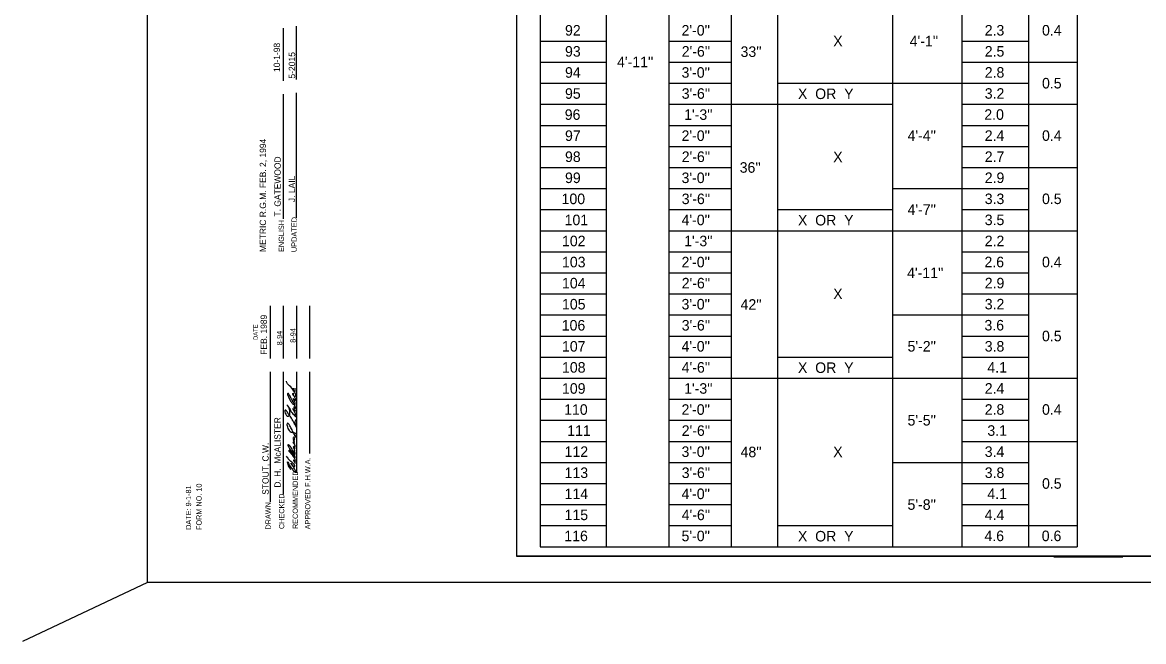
# Model space of a CAD drawing. Extents: x 997.6 to 1036.8, y 998.9 to 1022.9.
# Drawn here: x 997.62 to 1018.9, y 998.88 to 1010.63 of the extents above; entities that cross this region are included whole.
import ezdxf

# ---------------------------------------------------------------- set-up
doc = ezdxf.new("R2010")
doc.units = 0
for name, color, linetype in [('Level 1', 7, 'Continuous'), ('Level 10', 7, 'Continuous'), ('Level 11', 7, 'Continuous'), ('Level 14', 7, 'Continuous'), ('Level 15', 7, 'Continuous'), ('SB_PL_INFOSTD_PT', 7, 'Continuous')]:
    doc.layers.add(name, color=color, linetype=linetype)

msp = doc.modelspace()

# ---------------------------------------------------------------- linework, layer by layer
at = {"layer": 'Level 1'}
for p, q in [((1007.453, 1010.277), (1008.703, 1010.277)), ((1007.453, 1009.877), (1008.703, 1009.877)), ((1007.453, 1009.477), (1008.703, 1009.477)), ((1011.953, 1009.477), (1014.14, 1009.477)), ((1014.14, 1009.477), (1015.453, 1009.477)), ((1007.453, 1009.077), (1008.703, 1009.077)), ((1007.453, 1008.677), (1008.703, 1008.677)), ((1007.453, 1008.277), (1008.703, 1008.277)), ((1007.453, 1007.877), (1008.703, 1007.877)), ((1007.453, 1007.477), (1008.703, 1007.477)), ((1014.14, 1007.477), (1015.453, 1007.477)), ((1007.453, 1007.077), (1008.703, 1007.077)), ((1011.953, 1007.077), (1014.14, 1007.077)), ((1007.453, 1006.677), (1008.703, 1006.677)), ((1011.953, 1006.677), (1014.14, 1006.677)), ((1014.14, 1006.677), (1015.453, 1006.677)), ((1007.453, 1006.277), (1008.703, 1006.277)), ((1007.453, 1005.877), (1008.703, 1005.877)), ((1007.453, 1005.477), (1008.703, 1005.477)), ((1007.453, 1005.077), (1008.703, 1005.077)), ((1014.14, 1005.077), (1015.453, 1005.077)), ((1007.453, 1004.677), (1008.703, 1004.677)), ((1007.453, 1004.277), (1008.703, 1004.277)), ((1011.953, 1004.277), (1014.14, 1004.277)), ((1007.453, 1003.877), (1008.703, 1003.877)), ((1011.953, 1003.877), (1014.14, 1003.877)), ((1014.14, 1003.877), (1015.453, 1003.877)), ((1007.453, 1003.477), (1008.703, 1003.477)), ((1007.453, 1003.077), (1008.703, 1003.077)), ((1007.453, 1002.677), (1008.703, 1002.677)), ((1007.453, 1002.277), (1008.703, 1002.277)), ((1014.14, 1002.277), (1015.453, 1002.277)), ((1007.453, 1001.877), (1008.703, 1001.877)), ((1007.453, 1001.477), (1008.703, 1001.477)), ((1007.453, 1001.077), (1008.703, 1001.077)), ((1011.953, 1001.077), (1014.14, 1001.077)), ((1017.202, 1000.482), (1018.511, 1000.482))]:
    msp.add_line(p, q, dxfattribs=at)
for points in [[(1002.814, 1003.162), (1002.784, 1003.25), (1002.754, 1003.303), (1002.768, 1003.272), (1002.785, 1003.243), (1002.802, 1003.236), (1002.802, 1003.272), (1002.782, 1003.32), (1002.773, 1003.334), (1002.775, 1003.317), (1002.788, 1003.301), (1002.801, 1003.299), (1002.804, 1003.317), (1002.794, 1003.359), (1002.751, 1003.446), (1002.747, 1003.453), (1002.69, 1003.557), (1002.674, 1003.583), (1002.666, 1003.591), (1002.656, 1003.582), (1002.663, 1003.548), (1002.714, 1003.441), (1002.752, 1003.391), (1002.772, 1003.378), (1002.787, 1003.377), (1002.801, 1003.383), (1002.801, 1003.41), (1002.782, 1003.454), (1002.761, 1003.492), (1002.782, 1003.458), (1002.801, 1003.453), (1002.806, 1003.463), (1002.796, 1003.508), (1002.778, 1003.542), (1002.758, 1003.574), (1002.758, 1003.588), (1002.772, 1003.588), (1002.764, 1003.575), (1002.77, 1003.55), (1002.777, 1003.539), (1002.798, 1003.531), (1002.81, 1003.547), (1002.806, 1003.577), (1002.777, 1003.631), (1002.693, 1003.732), (1002.689, 1003.735), (1002.649, 1003.782), (1002.639, 1003.805), (1002.638, 1003.821)], [(1002.76, 1003.686), (1002.77, 1003.633), (1002.781, 1003.623), (1002.794, 1003.624), (1002.802, 1003.64), (1002.799, 1003.687)], [(1002.817, 1002.951), (1002.77, 1003.05), (1002.72, 1003.136), (1002.652, 1003.229), (1002.613, 1003.268), (1002.605, 1003.263), (1002.603, 1003.24), (1002.622, 1003.191), (1002.636, 1003.168), (1002.651, 1003.158), (1002.672, 1003.157), (1002.687, 1003.166), (1002.7, 1003.217), (1002.699, 1003.257), (1002.687, 1003.306), (1002.686, 1003.312), (1002.668, 1003.344), (1002.642, 1003.369), (1002.655, 1003.352), (1002.715, 1003.26), (1002.779, 1003.178), (1002.828, 1003.119), (1002.818, 1003.092), (1002.799, 1003.059), (1002.803, 1003.001), (1002.816, 1002.949)], [(1002.802, 1002.751), (1002.794, 1002.79), (1002.776, 1002.827), (1002.73, 1002.915), (1002.684, 1002.995), (1002.652, 1003.02), (1002.643, 1002.999), (1002.648, 1002.976), (1002.663, 1002.923), (1002.689, 1002.885), (1002.723, 1002.853), (1002.775, 1002.842), (1002.811, 1002.827), (1002.827, 1002.792), (1002.819, 1002.783), (1002.815, 1002.779), (1002.808, 1002.751)], [(1002.807, 1002.248), (1002.787, 1002.299), (1002.774, 1002.317), (1002.77, 1002.319), (1002.794, 1002.285), (1002.803, 1002.291), (1002.803, 1002.31), (1002.777, 1002.383), (1002.729, 1002.46), (1002.686, 1002.505), (1002.681, 1002.507), (1002.68, 1002.498), (1002.688, 1002.484), (1002.756, 1002.398), (1002.781, 1002.369), (1002.799, 1002.364), (1002.793, 1002.398), (1002.791, 1002.404), (1002.76, 1002.485), (1002.719, 1002.565), (1002.673, 1002.611), (1002.666, 1002.612), (1002.661, 1002.606), (1002.668, 1002.587), (1002.712, 1002.502), (1002.761, 1002.446), (1002.786, 1002.431), (1002.795, 1002.432), (1002.799, 1002.436), (1002.792, 1002.474), (1002.778, 1002.504), (1002.778, 1002.5), (1002.788, 1002.489), (1002.792, 1002.502), (1002.777, 1002.547), (1002.765, 1002.581), (1002.786, 1002.539), (1002.796, 1002.544), (1002.792, 1002.574), (1002.784, 1002.584), (1002.775, 1002.589), (1002.792, 1002.572), (1002.798, 1002.598), (1002.763, 1002.647), (1002.76, 1002.656), (1002.77, 1002.658), (1002.792, 1002.634), (1002.783, 1002.662), (1002.781, 1002.667), (1002.766, 1002.689), (1002.785, 1002.673), (1002.775, 1002.698), (1002.759, 1002.734), (1002.773, 1002.71), (1002.786, 1002.706), (1002.791, 1002.715), (1002.782, 1002.74), (1002.765, 1002.756)], [(1002.717, 1002.142), (1002.676, 1002.213), (1002.656, 1002.287), (1002.696, 1002.22), (1002.752, 1002.141), (1002.792, 1002.099), (1002.81, 1002.095), (1002.805, 1002.119), (1002.767, 1002.191), (1002.724, 1002.261), (1002.749, 1002.217), (1002.783, 1002.196), (1002.797, 1002.2), (1002.788, 1002.228), (1002.763, 1002.257), (1002.759, 1002.261), (1002.683, 1002.331), (1002.638, 1002.394)]]:
    msp.add_spline(points, degree=3, dxfattribs=at)
at = {"layer": 'Level 10'}
for p, q in [((1007, 1021.5), (1007, 1000.5)), ((1007.453, 1020.577), (1007.453, 1000.677)), ((1017.64, 1020.577), (1017.64, 1000.677)), ((1008.703, 1019.077), (1008.703, 1000.677)), ((1009.89, 1019.077), (1009.89, 1000.677)), ((1011.078, 1019.077), (1011.078, 1000.677)), ((1011.953, 1019.077), (1011.953, 1000.677)), ((1014.14, 1019.077), (1014.14, 1000.677)), ((1015.453, 1019.077), (1015.453, 1000.677)), ((1016.72, 1019.077), (1016.72, 1000.677)), ((1002.581, 1009.519), (1002.581, 1010.519)), ((1009.89, 1010.277), (1011.078, 1010.277)), ((1015.453, 1010.277), (1016.72, 1010.277)), ((1009.89, 1009.877), (1011.078, 1009.877)), ((1015.453, 1009.877), (1016.72, 1009.877)), ((1016.72, 1009.877), (1017.646, 1009.877)), ((1009.89, 1009.477), (1011.078, 1009.477)), ((1015.453, 1009.477), (1016.72, 1009.477)), ((1002.581, 1006.903), (1002.581, 1009.269)), ((1009.89, 1009.077), (1014.14, 1009.077)), ((1015.453, 1009.077), (1016.72, 1009.077)), ((1016.72, 1009.077), (1017.646, 1009.077)), ((1009.89, 1008.677), (1011.078, 1008.677)), ((1015.453, 1008.677), (1016.72, 1008.677)), ((1009.89, 1008.277), (1011.078, 1008.277)), ((1015.453, 1008.277), (1016.72, 1008.277)), ((1009.89, 1007.877), (1011.078, 1007.877)), ((1015.453, 1007.877), (1016.72, 1007.877)), ((1016.72, 1007.877), (1017.646, 1007.877)), ((1009.89, 1007.477), (1011.078, 1007.477)), ((1015.453, 1007.477), (1016.72, 1007.477)), ((1009.89, 1007.077), (1011.078, 1007.077)), ((1015.453, 1007.077), (1016.72, 1007.077)), ((1009.89, 1006.677), (1011.953, 1006.677)), ((1015.453, 1006.677), (1016.72, 1006.677)), ((1016.72, 1006.677), (1017.646, 1006.677)), ((1009.89, 1006.277), (1011.078, 1006.277)), ((1015.453, 1006.277), (1016.72, 1006.277)), ((1009.89, 1005.877), (1011.078, 1005.877)), ((1015.453, 1005.877), (1016.72, 1005.877)), ((1009.89, 1005.477), (1011.078, 1005.477)), ((1015.453, 1005.477), (1016.72, 1005.477)), ((1016.72, 1005.477), (1017.646, 1005.477)), ((1002.331, 1004.248), (1002.331, 1005.248)), ((1002.581, 1004.248), (1002.581, 1005.248)), ((1002.831, 1004.248), (1002.831, 1005.248)), ((1003.081, 1004.248), (1003.081, 1005.248)), ((1009.89, 1005.077), (1011.078, 1005.077)), ((1015.453, 1005.077), (1016.72, 1005.077)), ((1009.89, 1004.677), (1011.078, 1004.677)), ((1015.453, 1004.677), (1016.72, 1004.677)), ((1009.89, 1004.277), (1011.078, 1004.277)), ((1015.453, 1004.277), (1016.72, 1004.277)), ((1002.331, 1001.528), (1002.331, 1003.998)), ((1002.581, 1001.673), (1002.581, 1003.998)), ((1002.831, 1002.081), (1002.831, 1003.998)), ((1003.081, 1002.448), (1003.081, 1003.998)), ((1009.89, 1003.877), (1011.953, 1003.877)), ((1015.453, 1003.877), (1016.72, 1003.877)), ((1016.72, 1003.877), (1017.646, 1003.877)), ((1009.89, 1003.477), (1011.078, 1003.477)), ((1015.453, 1003.477), (1016.72, 1003.477)), ((1009.89, 1003.077), (1011.078, 1003.077)), ((1015.453, 1003.077), (1016.72, 1003.077)), ((1009.89, 1002.677), (1011.078, 1002.677)), ((1015.453, 1002.677), (1016.72, 1002.677)), ((1016.72, 1002.677), (1017.646, 1002.677)), ((1009.89, 1002.277), (1011.078, 1002.277)), ((1015.453, 1002.277), (1016.72, 1002.277)), ((1009.89, 1001.877), (1011.078, 1001.877)), ((1015.453, 1001.877), (1016.72, 1001.877)), ((1009.89, 1001.477), (1011.078, 1001.477)), ((1015.453, 1001.477), (1016.72, 1001.477)), ((1009.89, 1001.077), (1011.078, 1001.077)), ((1015.453, 1001.077), (1016.72, 1001.077)), ((1016.72, 1001.077), (1017.646, 1001.077)), ((1007.453, 1000.677), (1017.64, 1000.677)), ((1035.5, 1000.5), (1007, 1000.5))]:
    msp.add_line(p, q, dxfattribs=at)
at = {"layer": 'Level 11'}
msp.add_lwpolyline([(1007, 1000.5), (1035.5, 1000.5), (1035.5, 1021.5), (1007, 1021.5)], close=True, dxfattribs=at)
at = {"layer": 'Level 14'}
for p, q in [((1000, 1000), (1000, 1022)), ((1000, 1000), (997.624, 998.875)), ((1036, 1000), (1000, 1000))]:
    msp.add_line(p, q, dxfattribs=at)
at = {"layer": 'Level 15'}
for p, q in [((1002.825, 1009.549), (1002.825, 1010.559)), ((1002.825, 1006.918), (1002.825, 1009.297))]:
    msp.add_line(p, q, dxfattribs=at)

# ---------------------------------------------------------------- texts
at = {"layer": 'Level 1'}
for s, p in [('92', (1007.922, 1010.381)), ("2'-0''", (1010.134, 1010.381)), ('2.3', (1015.888, 1010.382)), ('0.4', (1016.975, 1010.382)), ('X', (1013.012, 1010.177)), ("4'-1''", (1014.464, 1010.177)), ('93', (1007.922, 1009.981)), ("2'-6''", (1010.137, 1009.981)), ("33''", (1011.254, 1009.976)), ('2.5', (1015.888, 1009.982)), ("4'-11''", (1008.91, 1009.781)), ('94', (1007.922, 1009.581)), ("3'-0''", (1010.134, 1009.581)), ('2.8', (1015.888, 1009.582)), ('0.5', (1016.975, 1009.377)), ('95', (1007.922, 1009.181)), ("3'-6''", (1010.137, 1009.181)), ('X  OR  Y', (1012.343, 1009.176)), ('3.2', (1015.888, 1009.182)), ('96', (1007.917, 1008.781)), ("1'-3''", (1010.183, 1008.781)), ('2.0', (1015.88, 1008.782)), ('97', (1007.922, 1008.381)), ("2'-0''", (1010.134, 1008.381)), ("4'-4''", (1014.423, 1008.382)), ('2.4', (1015.888, 1008.382)), ('0.4', (1016.975, 1008.382)), ('98', (1007.922, 1007.981)), ("2'-6''", (1010.137, 1007.981)), ('2.7', (1015.888, 1007.982)), ("36''", (1011.237, 1007.777)), ('X', (1013.012, 1007.976)), ('99', (1007.922, 1007.581)), ("3'-0''", (1010.134, 1007.581)), ('2.9', (1015.888, 1007.582)), ('100', (1007.857, 1007.181)), ("3'-6''", (1010.137, 1007.181)), ('3.3', (1015.888, 1007.182)), ('0.5', (1016.975, 1007.182)), ("4'-7''", (1014.423, 1006.977)), ('101', (1007.915, 1006.781)), ("4'-0''", (1010.134, 1006.781)), ('X  OR  Y', (1012.343, 1006.776)), ('3.5', (1015.888, 1006.782)), ('102', (1007.865, 1006.381)), ("1'-3''", (1010.183, 1006.381)), ('2.2', (1015.888, 1006.382)), ('103', (1007.865, 1005.981)), ("2'-0''", (1010.134, 1005.981)), ('2.6', (1015.883, 1005.982)), ('0.4', (1016.975, 1005.982)), ("4'-11''", (1014.415, 1005.777)), ('104', (1007.865, 1005.581)), ("2'-6''", (1010.137, 1005.581)), ('2.9', (1015.888, 1005.582)), ('X', (1013.012, 1005.377)), ('105', (1007.865, 1005.181)), ("3'-0''", (1010.134, 1005.181)), ("42''", (1011.254, 1005.176)), ('3.2', (1015.888, 1005.182)), ('106', (1007.86, 1004.781)), ("3'-6''", (1010.137, 1004.781)), ('3.6', (1015.883, 1004.782)), ('0.5', (1016.975, 1004.577)), ('107', (1007.865, 1004.381)), ("4'-0''", (1010.134, 1004.381)), ("5'-2''", (1014.423, 1004.382)), ('3.8', (1015.888, 1004.382)), ('108', (1007.865, 1003.981)), ("4'-6''", (1010.137, 1003.981)), ('X  OR  Y', (1012.343, 1003.976)), ('4.1', (1015.938, 1003.982)), ('109', (1007.865, 1003.581)), ("1'-3''", (1010.183, 1003.581)), ('2.4', (1015.888, 1003.582)), ('110', (1007.906, 1003.181)), ("2'-0''", (1010.134, 1003.181)), ('2.8', (1015.888, 1003.182)), ('0.4', (1016.975, 1003.182)), ("5'-5''", (1014.423, 1002.977)), ('111', (1007.964, 1002.781)), ("2'-6''", (1010.137, 1002.781)), ('3.1', (1015.938, 1002.782)), ('112', (1007.914, 1002.381)), ("3'-0''", (1010.134, 1002.381)), ("48''", (1011.254, 1002.376)), ('X', (1013.012, 1002.376)), ('3.4', (1015.888, 1002.382)), ('113', (1007.914, 1001.981)), ("3'-6''", (1010.137, 1001.981)), ('3.8', (1015.888, 1001.982)), ('0.5', (1016.975, 1001.777)), ('114', (1007.914, 1001.581)), ("4'-0''", (1010.134, 1001.581)), ('4.1', (1015.938, 1001.582)), ('115', (1007.914, 1001.181)), ("4'-6''", (1010.137, 1001.181)), ("5'-8''", (1014.423, 1001.377)), ('4.4', (1015.888, 1001.182)), ('116', (1007.909, 1000.781)), ("5'-0''", (1010.134, 1000.781)), ('X  OR  Y', (1012.343, 1000.776)), ('4.6', (1015.883, 1000.782)), ('0.6', (1016.97, 1000.782))]:
    msp.add_text(s, height=0.2, dxfattribs=at).set_placement(p)
for s, height, rotation, p in [('METRIC R.G.M. FEB. 2, 1994', 0.12, 90, (1002.248, 1006.273)), ('FEB. 1989', 0.12, 90, (1002.264, 1004.322)), ('8-94', 0.1, 90, (1002.81, 1004.549)), ('8-94', 0.1, 90, (1002.554, 1004.5)), ('.', 0.0515, 269.9999, (1002.656, 1003.609)), (' D. H.  McALISTER', 0.12, 90, (1002.526, 1001.754)), ('.', 0.0515, 269.9999, (1002.769, 1002.862)), ('STOUT, C.W.', 0.12, 90, (1002.297, 1001.662)), ('.', 0.0515, 269.9999, (1002.691, 1002.577)), ('.', 0.0515, 269.9999, (1002.671, 1002.381))]:
    msp.add_text(s, height=height, rotation=rotation, dxfattribs=at).set_placement(p)
at = {"layer": 'Level 10'}
for s, height, p in [('ENGLISH', 0.1, (1002.587, 1006.273)), ('DATE', 0.08, (1002.088, 1004.602)), ('APPROVED F.H.W.A.', 0.1, (1003.089, 1001.006)), ('RECOMMENDED', 0.1, (1002.852, 1001.012)), ('DATE: 9-1-81', 0.1, (1000.826, 1000.996)), ('FORM NO. 10', 0.1, (1001.025, 1000.994)), ('CHECKED', 0.1, (1002.593, 1001.012)), ('DRAWN', 0.1, (1002.337, 1001.002))]:
    msp.add_text(s, height=height, rotation=90, dxfattribs=at).set_placement(p)
at = {"layer": 'Level 15'}
for s, height, p in [('10-1-98', 0.12, (1002.513, 1009.69)), ('5-2015', 0.1212, (1002.8, 1009.564)), ('T. GATEWOOD', 0.12, (1002.527, 1006.946)), ('J. LAIL', 0.1212, (1002.799, 1007.218)), ('UPDATED', 0.101, (1002.831, 1006.27))]:
    msp.add_text(s, height=height, rotation=90, dxfattribs=at).set_placement(p)
at = {"layer": 'SB_PL_INFOSTD_PT'}
msp.add_text('CELL:SP', height=0.0005, dxfattribs=at).set_placement((1000.001, 999.999))

doc.saveas('drawing.dxf')
